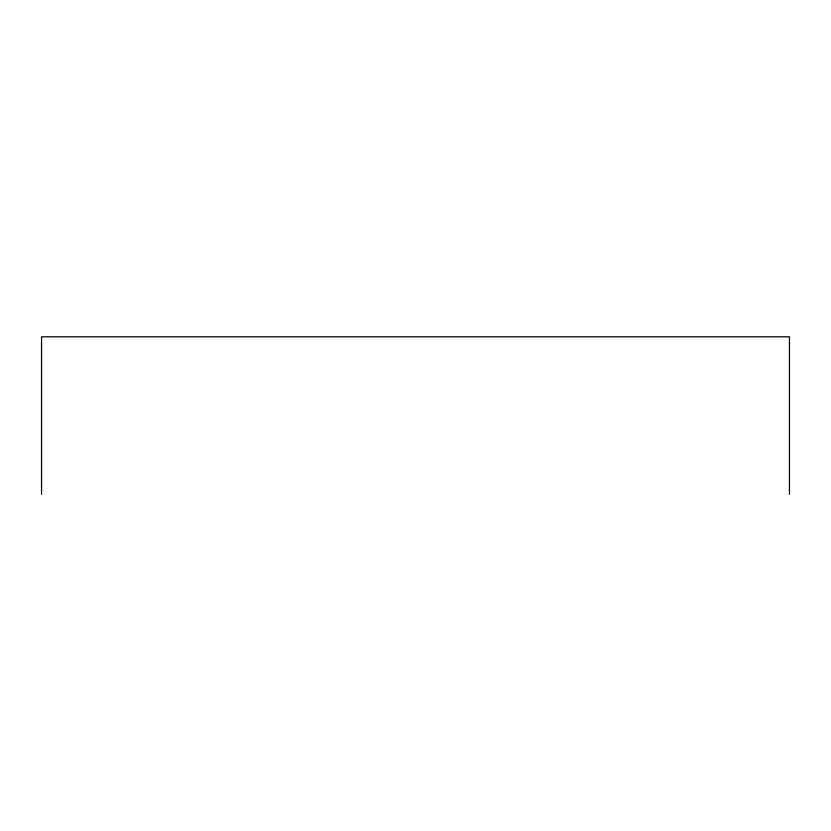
<?xml version="1.0" encoding="UTF-8"?>
<svg xmlns="http://www.w3.org/2000/svg" width="831" height="831" viewBox="0 0 831 831"><rect width="100%" height="100%" fill="white"/><g stroke="black" fill="none" stroke-linecap="round" stroke-linejoin="round"><path stroke-width="1.25" d="M789.45 494.196L789.45 336.804L41.55 336.804L41.55 494.196"/></g></svg>
